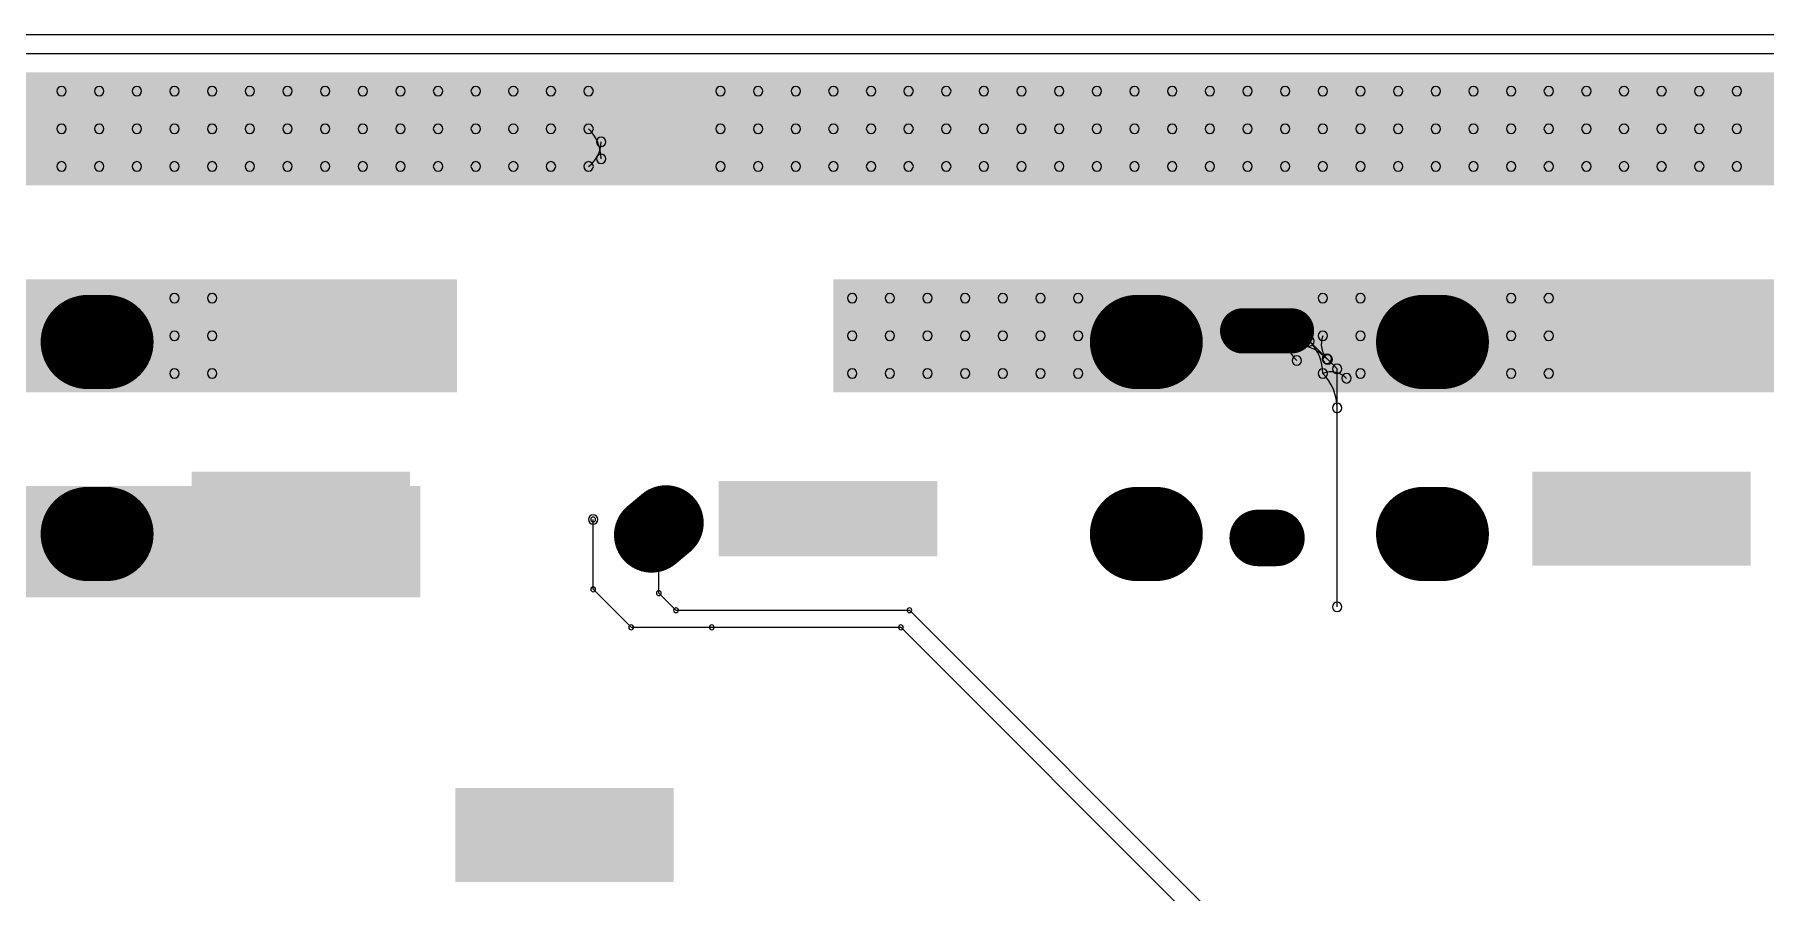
# Model space of a CAD drawing. Header units: inches. Extents: x 32166 to 66782, y 2386 to 7162.
# Drawn here: x 66618.66 to 66664.63, y 7139.46 to 7162.24 of the extents above; entities that cross this region are included whole.
import ezdxf

# ---------------------------------------------------------------- set-up
doc = ezdxf.new("R2010")
doc.units = ezdxf.units.IN
doc.header["$LTSCALE"] = 0.64311
doc.header["$MEASUREMENT"] = 0
for name, color, linetype in [('KEEPOUTLAYER', 6, 'CONTINUOUS'), ('MIDLAYER2', 76, 'CONTINUOUS'), ('MULTILAYER', 9, 'CONTINUOUS')]:
    doc.layers.add(name, color=color, linetype=linetype)

msp = doc.modelspace()

# ---------------------------------------------------------------- linework, layer by layer
at = {"layer": 'KEEPOUTLAYER'}
msp.add_line((66447.374, 7162.24), (66782.374, 7162.24), dxfattribs=at)
at = {"layer": 'MIDLAYER2'}
for p, q in [((66463.124, 7161.74), (66716.154, 7161.74)), ((66651.394, 7154.37), (66652.244, 7154.37)), ((66652.244, 7154.37), (66653.254, 7153.36)), ((66653.254, 7147.04), (66653.254, 7153.36)), ((66633.494, 7147.506), (66633.494, 7149.36)), ((66635.239, 7147.404), (66635.239, 7149.108)), ((66633.494, 7147.506), (66634.504, 7146.496)), ((66635.239, 7147.404), (66635.694, 7146.95)), ((66635.694, 7146.95), (66641.894, 7146.95)), ((66641.894, 7146.95), (66650.554, 7138.29)), ((66634.504, 7146.496), (66636.644, 7146.496)), ((66636.644, 7146.496), (66641.668, 7146.496)), ((66641.668, 7146.496), (66650.328, 7137.836))]:
    msp.add_line(p, q, dxfattribs=at)
for points, const_width in [([(66620.069, 7154.075), (66620.569, 7154.075)], 2.5), ([(66647.937, 7154.075), (66648.437, 7154.075)], 2.5), ([(66655.537, 7154.075), (66656.037, 7154.075)], 2.5), ([(66652.044, 7154.37), (66650.744, 7154.37)], 1.2), ([(66620.069, 7148.975), (66620.569, 7148.975)], 2.5), ([(66635.431, 7149.269), (66635.048, 7148.948)], 2), ([(66647.937, 7148.975), (66648.437, 7148.975)], 2.5), ([(66655.537, 7148.975), (66656.037, 7148.975)], 2.5), ([(66651.644, 7148.87), (66651.144, 7148.87)], 1.5)]:
    msp.add_lwpolyline(points, dxfattribs=dict(at, const_width=const_width))
for points, const_width in [([(66620.694, 7154.075, 1), (66619.444, 7154.075, 1)], 1.25), ([(66621.194, 7154.075, 1), (66619.944, 7154.075, 1)], 1.25), ([(66648.562, 7154.075, 1), (66647.312, 7154.075, 1)], 1.25), ([(66649.062, 7154.075, 1), (66647.812, 7154.075, 1)], 1.25), ([(66656.162, 7154.075, 1), (66654.912, 7154.075, 1)], 1.25), ([(66656.662, 7154.075, 1), (66655.412, 7154.075, 1)], 1.25), ([(66650.744, 7154.67, 1), (66650.744, 7154.07, 1)], 0.6), ([(66652.044, 7154.67, 1), (66652.044, 7154.07, 1)], 0.6), ([(66620.694, 7148.975, 1), (66619.444, 7148.975, 1)], 1.25), ([(66621.194, 7148.975, 1), (66619.944, 7148.975, 1)], 1.25), ([(66635.109, 7149.652, 1), (66635.752, 7148.886, 1)], 1), ([(66648.562, 7148.975, 1), (66647.312, 7148.975, 1)], 1.25), ([(66649.062, 7148.975, 1), (66647.812, 7148.975, 1)], 1.25), ([(66656.162, 7148.975, 1), (66654.912, 7148.975, 1)], 1.25), ([(66656.662, 7148.975, 1), (66655.412, 7148.975, 1)], 1.25), ([(66634.726, 7149.331, 1), (66635.369, 7148.565, 1)], 1), ([(66651.144, 7149.245, 1), (66651.144, 7148.495, 1)], 0.75), ([(66651.644, 7149.245, 1), (66651.644, 7148.495, 1)], 0.75)]:
    msp.add_lwpolyline(points, format="xyb", close=True, dxfattribs=dict(at, const_width=const_width))
for centre, radius, start, end in [((66619.374, 7160.74), 0.125, 0, 180), ((66620.374, 7160.74), 0.125, 0, 180), ((66621.374, 7160.74), 0.125, 0, 180), ((66622.374, 7160.74), 0.125, 0, 180), ((66623.374, 7160.74), 0.125, 0, 180), ((66624.374, 7160.74), 0.125, 0, 180), ((66625.374, 7160.74), 0.125, 0, 180), ((66626.374, 7160.74), 0.125, 0, 180), ((66627.374, 7160.74), 0.125, 0, 180), ((66628.374, 7160.74), 0.125, 0, 180), ((66629.374, 7160.74), 0.125, 0, 180), ((66630.374, 7160.74), 0.125, 0, 180), ((66631.374, 7160.74), 0.125, 0, 180), ((66632.374, 7160.74), 0.125, 0, 180), ((66633.374, 7160.74), 0.125, 0, 180), ((66636.874, 7160.74), 0.125, 0, 180), ((66637.874, 7160.74), 0.125, 0, 180), ((66638.874, 7160.74), 0.125, 0, 180), ((66639.874, 7160.74), 0.125, 0, 180), ((66640.874, 7160.74), 0.125, 0, 180), ((66641.874, 7160.74), 0.125, 0, 180), ((66642.874, 7160.74), 0.125, 0, 180), ((66643.874, 7160.74), 0.125, 0, 180), ((66644.874, 7160.74), 0.125, 0, 180), ((66645.874, 7160.74), 0.125, 0, 180), ((66646.874, 7160.74), 0.125, 0, 180), ((66647.874, 7160.74), 0.125, 0, 180), ((66648.874, 7160.74), 0.125, 0, 180), ((66649.874, 7160.74), 0.125, 0, 180), ((66650.874, 7160.74), 0.125, 0, 180), ((66651.874, 7160.74), 0.125, 0, 180), ((66652.874, 7160.74), 0.125, 0, 180), ((66653.874, 7160.74), 0.125, 0, 180), ((66654.874, 7160.74), 0.125, 0, 180), ((66655.874, 7160.74), 0.125, 0, 180), ((66656.874, 7160.74), 0.125, 0, 180), ((66657.874, 7160.74), 0.125, 0, 180), ((66658.874, 7160.74), 0.125, 0, 180), ((66659.874, 7160.74), 0.125, 0, 180), ((66660.874, 7160.74), 0.125, 0, 180), ((66661.874, 7160.74), 0.125, 0, 180), ((66662.874, 7160.74), 0.125, 0, 180), ((66663.874, 7160.74), 0.125, 0, 180), ((66619.374, 7160.74), 0.125, 180, 0), ((66620.374, 7160.74), 0.125, 180, 0), ((66621.374, 7160.74), 0.125, 180, 0), ((66622.374, 7160.74), 0.125, 180, 0), ((66623.374, 7160.74), 0.125, 180, 0), ((66624.374, 7160.74), 0.125, 180, 0), ((66625.374, 7160.74), 0.125, 180, 0), ((66626.374, 7160.74), 0.125, 180, 0), ((66627.374, 7160.74), 0.125, 180, 0), ((66628.374, 7160.74), 0.125, 180, 0), ((66629.374, 7160.74), 0.125, 180, 0), ((66630.374, 7160.74), 0.125, 180, 0), ((66631.374, 7160.74), 0.125, 180, 0), ((66632.374, 7160.74), 0.125, 180, 0), ((66633.374, 7160.74), 0.125, 180, 0), ((66636.874, 7160.74), 0.125, 180, 0), ((66637.874, 7160.74), 0.125, 180, 0), ((66638.874, 7160.74), 0.125, 180, 0), ((66639.874, 7160.74), 0.125, 180, 0), ((66640.874, 7160.74), 0.125, 180, 0), ((66641.874, 7160.74), 0.125, 180, 0), ((66642.874, 7160.74), 0.125, 180, 0), ((66643.874, 7160.74), 0.125, 180, 0), ((66644.874, 7160.74), 0.125, 180, 0), ((66645.874, 7160.74), 0.125, 180, 0), ((66646.874, 7160.74), 0.125, 180, 0), ((66647.874, 7160.74), 0.125, 180, 0), ((66648.874, 7160.74), 0.125, 180, 0), ((66649.874, 7160.74), 0.125, 180, 0), ((66650.874, 7160.74), 0.125, 180, 0), ((66651.874, 7160.74), 0.125, 180, 0), ((66652.874, 7160.74), 0.125, 180, 0), ((66653.874, 7160.74), 0.125, 180, 0), ((66654.874, 7160.74), 0.125, 180, 0), ((66655.874, 7160.74), 0.125, 180, 0), ((66656.874, 7160.74), 0.125, 180, 0), ((66657.874, 7160.74), 0.125, 180, 0), ((66658.874, 7160.74), 0.125, 180, 0), ((66659.874, 7160.74), 0.125, 180, 0), ((66660.874, 7160.74), 0.125, 180, 0), ((66661.874, 7160.74), 0.125, 180, 0), ((66662.874, 7160.74), 0.125, 180, 0), ((66663.874, 7160.74), 0.125, 180, 0), ((66619.374, 7159.74), 0.125, 0, 180), ((66620.374, 7159.74), 0.125, 0, 180), ((66621.374, 7159.74), 0.125, 0, 180), ((66622.374, 7159.74), 0.125, 0, 180), ((66623.374, 7159.74), 0.125, 0, 180), ((66624.374, 7159.74), 0.125, 0, 180), ((66625.374, 7159.74), 0.125, 0, 180), ((66626.374, 7159.74), 0.125, 0, 180), ((66627.374, 7159.74), 0.125, 0, 180), ((66628.374, 7159.74), 0.125, 0, 180), ((66629.374, 7159.74), 0.125, 0, 180), ((66630.374, 7159.74), 0.125, 0, 180), ((66631.374, 7159.74), 0.125, 0, 180), ((66632.374, 7159.74), 0.125, 0, 180), ((66633.374, 7159.74), 0.125, 0, 180), ((66633.374, 7159.74), 0.125, 0, 180), ((66636.874, 7159.74), 0.125, 0, 180), ((66637.874, 7159.74), 0.125, 0, 180), ((66638.874, 7159.74), 0.125, 0, 180), ((66639.874, 7159.74), 0.125, 0, 180), ((66640.874, 7159.74), 0.125, 0, 180), ((66641.874, 7159.74), 0.125, 0, 180), ((66642.874, 7159.74), 0.125, 0, 180), ((66643.874, 7159.74), 0.125, 0, 180), ((66644.874, 7159.74), 0.125, 0, 180), ((66645.874, 7159.74), 0.125, 0, 180), ((66646.874, 7159.74), 0.125, 0, 180), ((66647.874, 7159.74), 0.125, 0, 180), ((66648.874, 7159.74), 0.125, 0, 180), ((66649.874, 7159.74), 0.125, 0, 180), ((66650.874, 7159.74), 0.125, 0, 180), ((66651.874, 7159.74), 0.125, 0, 180), ((66652.874, 7159.74), 0.125, 0, 180), ((66653.874, 7159.74), 0.125, 0, 180), ((66654.874, 7159.74), 0.125, 0, 180), ((66655.874, 7159.74), 0.125, 0, 180), ((66656.874, 7159.74), 0.125, 0, 180), ((66657.874, 7159.74), 0.125, 0, 180), ((66658.874, 7159.74), 0.125, 0, 180), ((66659.874, 7159.74), 0.125, 0, 180), ((66660.874, 7159.74), 0.125, 0, 180), ((66661.874, 7159.74), 0.125, 0, 180), ((66662.874, 7159.74), 0.125, 0, 180), ((66663.874, 7159.74), 0.125, 0, 180), ((66619.374, 7159.74), 0.125, 180, 0), ((66620.374, 7159.74), 0.125, 180, 0), ((66621.374, 7159.74), 0.125, 180, 0), ((66622.374, 7159.74), 0.125, 180, 0), ((66623.374, 7159.74), 0.125, 180, 0), ((66624.374, 7159.74), 0.125, 180, 0), ((66625.374, 7159.74), 0.125, 180, 0), ((66626.374, 7159.74), 0.125, 180, 0), ((66627.374, 7159.74), 0.125, 180, 0), ((66628.374, 7159.74), 0.125, 180, 0), ((66629.374, 7159.74), 0.125, 180, 0), ((66630.374, 7159.74), 0.125, 180, 0), ((66631.374, 7159.74), 0.125, 180, 0), ((66632.374, 7159.74), 0.125, 180, 0), ((66633.374, 7159.74), 0.125, 180, 0), ((66633.374, 7159.74), 0.125, 180, 0), ((66632.577, 7158.943), 1.127, 0, 45), ((66633.704, 7159.39), 0.125, 0, 180), ((66636.874, 7159.74), 0.125, 180, 0), ((66637.874, 7159.74), 0.125, 180, 0), ((66638.874, 7159.74), 0.125, 180, 0), ((66639.874, 7159.74), 0.125, 180, 0), ((66640.874, 7159.74), 0.125, 180, 0), ((66641.874, 7159.74), 0.125, 180, 0), ((66642.874, 7159.74), 0.125, 180, 0), ((66643.874, 7159.74), 0.125, 180, 0), ((66644.874, 7159.74), 0.125, 180, 0), ((66645.874, 7159.74), 0.125, 180, 0), ((66646.874, 7159.74), 0.125, 180, 0), ((66647.874, 7159.74), 0.125, 180, 0), ((66648.874, 7159.74), 0.125, 180, 0), ((66649.874, 7159.74), 0.125, 180, 0), ((66650.874, 7159.74), 0.125, 180, 0), ((66651.874, 7159.74), 0.125, 180, 0), ((66652.874, 7159.74), 0.125, 180, 0), ((66653.874, 7159.74), 0.125, 180, 0), ((66654.874, 7159.74), 0.125, 180, 0), ((66655.874, 7159.74), 0.125, 180, 0), ((66656.874, 7159.74), 0.125, 180, 0), ((66657.874, 7159.74), 0.125, 180, 0), ((66658.874, 7159.74), 0.125, 180, 0), ((66659.874, 7159.74), 0.125, 180, 0), ((66660.874, 7159.74), 0.125, 180, 0), ((66661.874, 7159.74), 0.125, 180, 0), ((66662.874, 7159.74), 0.125, 180, 0), ((66663.874, 7159.74), 0.125, 180, 0), ((66632.899, 7159.39), 0.805, 306.165, 0), ((66633.704, 7159.39), 0.125, 180, 0), ((66633.704, 7158.943), 0.125, 0, 180), ((66633.704, 7158.943), 0.125, 180, 0), ((66619.374, 7158.74), 0.125, 0, 180), ((66619.374, 7158.74), 0.125, 180, 0), ((66620.374, 7158.74), 0.125, 0, 180), ((66620.374, 7158.74), 0.125, 180, 0), ((66621.374, 7158.74), 0.125, 0, 180), ((66621.374, 7158.74), 0.125, 180, 0), ((66622.374, 7158.74), 0.125, 0, 180), ((66622.374, 7158.74), 0.125, 180, 0), ((66623.374, 7158.74), 0.125, 0, 180), ((66623.374, 7158.74), 0.125, 180, 0), ((66624.374, 7158.74), 0.125, 0, 180), ((66624.374, 7158.74), 0.125, 180, 0), ((66625.374, 7158.74), 0.125, 0, 180), ((66625.374, 7158.74), 0.125, 180, 0), ((66626.374, 7158.74), 0.125, 0, 180), ((66626.374, 7158.74), 0.125, 180, 0), ((66627.374, 7158.74), 0.125, 0, 180), ((66627.374, 7158.74), 0.125, 180, 0), ((66628.374, 7158.74), 0.125, 0, 180), ((66628.374, 7158.74), 0.125, 180, 0), ((66629.374, 7158.74), 0.125, 0, 180), ((66629.374, 7158.74), 0.125, 180, 0), ((66630.374, 7158.74), 0.125, 0, 180), ((66630.374, 7158.74), 0.125, 180, 0), ((66631.374, 7158.74), 0.125, 0, 180), ((66631.374, 7158.74), 0.125, 180, 0), ((66632.374, 7158.74), 0.125, 0, 180), ((66632.374, 7158.74), 0.125, 180, 0), ((66633.374, 7158.74), 0.125, 0, 180), ((66633.374, 7158.74), 0.125, 0, 180), ((66633.374, 7158.74), 0.125, 180, 0), ((66633.374, 7158.74), 0.125, 180, 0), ((66636.874, 7158.74), 0.125, 0, 180), ((66636.874, 7158.74), 0.125, 180, 0), ((66637.874, 7158.74), 0.125, 0, 180), ((66637.874, 7158.74), 0.125, 180, 0), ((66638.874, 7158.74), 0.125, 0, 180), ((66638.874, 7158.74), 0.125, 180, 0), ((66639.874, 7158.74), 0.125, 0, 180), ((66639.874, 7158.74), 0.125, 180, 0), ((66640.874, 7158.74), 0.125, 0, 180), ((66640.874, 7158.74), 0.125, 180, 0), ((66641.874, 7158.74), 0.125, 0, 180), ((66641.874, 7158.74), 0.125, 180, 0), ((66642.874, 7158.74), 0.125, 0, 180), ((66642.874, 7158.74), 0.125, 180, 0), ((66643.874, 7158.74), 0.125, 0, 180), ((66643.874, 7158.74), 0.125, 180, 0), ((66644.874, 7158.74), 0.125, 0, 180), ((66644.874, 7158.74), 0.125, 180, 0), ((66645.874, 7158.74), 0.125, 0, 180), ((66645.874, 7158.74), 0.125, 180, 0), ((66646.874, 7158.74), 0.125, 0, 180), ((66646.874, 7158.74), 0.125, 180, 0), ((66647.874, 7158.74), 0.125, 0, 180), ((66647.874, 7158.74), 0.125, 180, 0), ((66648.874, 7158.74), 0.125, 0, 180), ((66648.874, 7158.74), 0.125, 180, 0), ((66649.874, 7158.74), 0.125, 0, 180), ((66649.874, 7158.74), 0.125, 180, 0), ((66650.874, 7158.74), 0.125, 0, 180), ((66650.874, 7158.74), 0.125, 180, 0), ((66651.874, 7158.74), 0.125, 0, 180), ((66651.874, 7158.74), 0.125, 180, 0), ((66652.874, 7158.74), 0.125, 0, 180), ((66652.874, 7158.74), 0.125, 180, 0), ((66653.874, 7158.74), 0.125, 0, 180), ((66653.874, 7158.74), 0.125, 180, 0), ((66654.874, 7158.74), 0.125, 0, 180), ((66654.874, 7158.74), 0.125, 180, 0), ((66655.874, 7158.74), 0.125, 0, 180), ((66655.874, 7158.74), 0.125, 180, 0), ((66656.874, 7158.74), 0.125, 0, 180), ((66656.874, 7158.74), 0.125, 180, 0), ((66657.874, 7158.74), 0.125, 0, 180), ((66657.874, 7158.74), 0.125, 180, 0), ((66658.874, 7158.74), 0.125, 0, 180), ((66658.874, 7158.74), 0.125, 180, 0), ((66659.874, 7158.74), 0.125, 0, 180), ((66659.874, 7158.74), 0.125, 180, 0), ((66660.874, 7158.74), 0.125, 0, 180), ((66660.874, 7158.74), 0.125, 180, 0), ((66661.874, 7158.74), 0.125, 0, 180), ((66661.874, 7158.74), 0.125, 180, 0), ((66662.874, 7158.74), 0.125, 0, 180), ((66662.874, 7158.74), 0.125, 180, 0), ((66663.874, 7158.74), 0.125, 0, 180), ((66663.874, 7158.74), 0.125, 180, 0), ((66622.374, 7155.24), 0.125, 0, 180), ((66623.374, 7155.24), 0.125, 0, 180), ((66640.374, 7155.24), 0.125, 0, 180), ((66641.374, 7155.24), 0.125, 0, 180), ((66642.374, 7155.24), 0.125, 0, 180), ((66643.374, 7155.24), 0.125, 0, 180), ((66644.374, 7155.24), 0.125, 0, 180), ((66645.374, 7155.24), 0.125, 0, 180), ((66646.374, 7155.24), 0.125, 0, 180), ((66652.874, 7155.24), 0.125, 0, 180), ((66653.874, 7155.24), 0.125, 0, 180), ((66657.874, 7155.24), 0.125, 0, 180), ((66658.874, 7155.24), 0.125, 0, 180), ((66622.374, 7155.24), 0.125, 180, 0), ((66623.374, 7155.24), 0.125, 180, 0), ((66640.374, 7155.24), 0.125, 180, 0), ((66641.374, 7155.24), 0.125, 180, 0), ((66642.374, 7155.24), 0.125, 180, 0), ((66643.374, 7155.24), 0.125, 180, 0), ((66644.374, 7155.24), 0.125, 180, 0), ((66645.374, 7155.24), 0.125, 180, 0), ((66646.374, 7155.24), 0.125, 180, 0), ((66652.874, 7155.24), 0.125, 180, 0), ((66653.874, 7155.24), 0.125, 180, 0), ((66657.874, 7155.24), 0.125, 180, 0), ((66658.874, 7155.24), 0.125, 180, 0), ((66622.374, 7154.24), 0.125, 0, 180), ((66623.374, 7154.24), 0.125, 0, 180), ((66640.374, 7154.24), 0.125, 0, 180), ((66641.374, 7154.24), 0.125, 0, 180), ((66642.374, 7154.24), 0.125, 0, 180), ((66643.374, 7154.24), 0.125, 0, 180), ((66644.374, 7154.24), 0.125, 0, 180), ((66645.374, 7154.24), 0.125, 0, 180), ((66646.374, 7154.24), 0.125, 0, 180), ((66651.394, 7154.37), 0.125, 0, 180), ((66651.394, 7154.37), 0.125, 180, 0), ((66651.397, 7154.434), 0.125, 0, 180), ((66651.397, 7154.434), 0.125, 0, 180), ((66651.397, 7154.434), 0.125, 180, 0), ((66651.397, 7154.434), 0.125, 180, 0), ((66651.434, 7154.329), 0.125, 0, 180), ((66651.434, 7154.329), 0.125, 0, 180), ((66651.526, 7154.421), 0.13, 174.3583, 225.0013), ((66651.526, 7154.421), 0.13, 174.3583, 225.0013), ((66651.895, 7154.385), 0.125, 0, 180), ((66651.895, 7154.385), 0.125, 0, 180), ((66651.895, 7154.385), 0.125, 180, 0), ((66651.895, 7154.385), 0.125, 180, 0), ((66652.886, 7154.287), 0.996, 174.357, 225), ((66652.886, 7154.287), 0.996, 174.357, 225), ((66652.244, 7154.37), 0.125, 0, 180), ((66652.244, 7154.37), 0.125, 0, 180), ((66652.244, 7154.37), 0.125, 180, 0), ((66652.244, 7154.37), 0.125, 180, 0), ((66652.874, 7154.24), 0.125, 0, 180), ((66652.874, 7154.24), 0.125, 0, 180), ((66653.874, 7154.24), 0.125, 0, 180), ((66657.874, 7154.24), 0.125, 0, 180), ((66658.874, 7154.24), 0.125, 0, 180), ((66622.374, 7154.24), 0.125, 180, 0), ((66623.374, 7154.24), 0.125, 180, 0), ((66640.374, 7154.24), 0.125, 180, 0), ((66641.374, 7154.24), 0.125, 180, 0), ((66642.374, 7154.24), 0.125, 180, 0), ((66643.374, 7154.24), 0.125, 180, 0), ((66644.374, 7154.24), 0.125, 180, 0), ((66645.374, 7154.24), 0.125, 180, 0), ((66646.374, 7154.24), 0.125, 180, 0), ((66651.434, 7154.329), 0.125, 180, 0), ((66651.434, 7154.329), 0.125, 180, 0), ((66652.044, 7154.02), 0.125, 0, 180), ((66652.044, 7154.02), 0.125, 180, 0), ((66652.044, 7152.692), 1.328, 45.0001, 90.0001), ((66652.52, 7154.093), 0.125, 0, 180), ((66652.52, 7154.093), 0.125, 180, 0), ((66651.667, 7153.24), 1.207, 0, 45), ((66652.874, 7154.24), 0.125, 180, 0), ((66652.874, 7154.24), 0.125, 180, 0), ((66653.418, 7154.024), 0.585, 158.3168, 224.9998), ((66653.874, 7154.24), 0.125, 180, 0), ((66657.874, 7154.24), 0.125, 180, 0), ((66658.874, 7154.24), 0.125, 180, 0), ((66652.182, 7153.582), 0.125, 0, 180), ((66652.182, 7153.582), 0.125, 0, 180), ((66652.182, 7153.582), 0.125, 180, 0), ((66652.182, 7153.582), 0.125, 180, 0), ((66652.983, 7153.631), 0.125, 0, 180), ((66652.983, 7153.631), 0.125, 180, 0), ((66653.004, 7153.61), 0.125, 0, 180), ((66653.004, 7153.61), 0.125, 180, 0), ((66653.254, 7153.36), 0.125, 0, 180), ((66653.254, 7153.36), 0.125, 0, 180), ((66622.374, 7153.24), 0.125, 0, 180), ((66622.374, 7153.24), 0.125, 180, 0), ((66623.374, 7153.24), 0.125, 0, 180), ((66623.374, 7153.24), 0.125, 180, 0), ((66640.374, 7153.24), 0.125, 0, 180), ((66640.374, 7153.24), 0.125, 180, 0), ((66641.374, 7153.24), 0.125, 0, 180), ((66641.374, 7153.24), 0.125, 180, 0), ((66642.374, 7153.24), 0.125, 0, 180), ((66642.374, 7153.24), 0.125, 180, 0), ((66643.374, 7153.24), 0.125, 0, 180), ((66643.374, 7153.24), 0.125, 180, 0), ((66644.374, 7153.24), 0.125, 0, 180), ((66644.374, 7153.24), 0.125, 180, 0), ((66645.374, 7153.24), 0.125, 0, 180), ((66645.374, 7153.24), 0.125, 180, 0), ((66646.374, 7153.24), 0.125, 0, 180), ((66646.374, 7153.24), 0.125, 180, 0), ((66652.874, 7153.24), 0.125, 0, 180), ((66652.874, 7153.24), 0.125, 0, 180), ((66652.874, 7153.24), 0.125, 0, 180), ((66652.874, 7153.24), 0.125, 0, 180), ((66652.874, 7153.24), 0.125, 180, 0), ((66652.874, 7153.24), 0.125, 180, 0), ((66652.874, 7153.24), 0.125, 180, 0), ((66652.874, 7153.24), 0.125, 180, 0), ((66653.09, 7152.696), 0.585, 44.9999, 111.6829), ((66651.956, 7152.322), 1.297, 360, 45), ((66653.254, 7153.36), 0.125, 180, 0), ((66653.254, 7153.36), 0.125, 180, 0), ((66653.504, 7153.11), 0.125, 0, 180), ((66653.504, 7153.11), 0.125, 180, 0), ((66653.874, 7153.24), 0.125, 0, 180), ((66653.874, 7153.24), 0.125, 180, 0), ((66657.874, 7153.24), 0.125, 0, 180), ((66657.874, 7153.24), 0.125, 180, 0), ((66658.874, 7153.24), 0.125, 0, 180), ((66658.874, 7153.24), 0.125, 180, 0), ((66653.254, 7152.322), 0.125, 0, 180), ((66653.254, 7152.322), 0.125, 180, 0), ((66633.494, 7149.36), 0.125, 0, 180), ((66633.494, 7149.36), 0.125, 180, 0), ((66633.494, 7149.36), 0.0635, 0, 180), ((66633.494, 7149.36), 0.0635, 180, 0), ((66635.239, 7149.108), 0.0635, 0, 180), ((66635.239, 7149.108), 0.0635, 180, 0), ((66633.494, 7147.506), 0.0635, 0, 180), ((66633.494, 7147.506), 0.0635, 0, 180), ((66633.494, 7147.506), 0.0635, 180, 0), ((66633.494, 7147.506), 0.0635, 180, 0), ((66635.239, 7147.404), 0.0635, 0, 180), ((66635.239, 7147.404), 0.0635, 0, 180), ((66635.239, 7147.404), 0.0635, 180, 0), ((66635.239, 7147.404), 0.0635, 180, 0), ((66635.694, 7146.95), 0.0635, 0, 180), ((66635.694, 7146.95), 0.0635, 0, 180), ((66641.894, 7146.95), 0.0635, 0, 180), ((66641.894, 7146.95), 0.0635, 0, 180), ((66653.254, 7147.04), 0.125, 0, 180), ((66653.254, 7147.04), 0.125, 0, 180), ((66653.254, 7147.04), 0.125, 180, 0), ((66653.254, 7147.04), 0.125, 180, 0), ((66634.504, 7146.496), 0.0635, 0, 180), ((66634.504, 7146.496), 0.0635, 0, 180), ((66635.694, 7146.95), 0.0635, 180, 0), ((66635.694, 7146.95), 0.0635, 180, 0), ((66636.644, 7146.496), 0.0635, 0, 180), ((66636.644, 7146.496), 0.0635, 0, 180), ((66641.668, 7146.496), 0.0635, 0, 180), ((66641.668, 7146.496), 0.0635, 0, 180), ((66641.894, 7146.95), 0.0635, 180, 0), ((66641.894, 7146.95), 0.0635, 180, 0), ((66634.504, 7146.496), 0.0635, 180, 0), ((66634.504, 7146.496), 0.0635, 180, 0), ((66636.644, 7146.496), 0.0635, 180, 0), ((66636.644, 7146.496), 0.0635, 180, 0), ((66641.668, 7146.496), 0.0635, 180, 0), ((66641.668, 7146.496), 0.0635, 180, 0)]:
    msp.add_arc(centre, radius, start, end, dxfattribs=at)
for points in [[(66614.374, 7158.24), (66715.374, 7158.24), (66614.374, 7161.24), (66715.374, 7161.24)], [(66610.874, 7152.74), (66629.874, 7152.74), (66610.874, 7155.74), (66629.874, 7155.74)], [(66639.874, 7152.74), (66667.374, 7152.74), (66639.874, 7155.74), (66667.374, 7155.74)], [(66610.854, 7147.29), (66628.904, 7147.29), (66610.854, 7150.25), (66628.904, 7150.25)], [(66628.632, 7150.631), (66622.832, 7150.631), (66628.632, 7148.131), (66622.832, 7148.131)], [(66642.632, 7150.381), (66636.832, 7150.381), (66642.632, 7148.381), (66636.832, 7148.381)], [(66664.235, 7150.631), (66658.435, 7150.631), (66664.235, 7148.131), (66658.435, 7148.131)], [(66629.832, 7139.731), (66635.632, 7139.731), (66629.832, 7142.231), (66635.632, 7142.231)]]:
    msp.add_solid(points, dxfattribs=at)
at = {"layer": 'MULTILAYER'}
for points, const_width in [([(66620.069, 7154.075), (66620.569, 7154.075)], 2.5), ([(66647.937, 7154.075), (66648.437, 7154.075)], 2.5), ([(66655.537, 7154.075), (66656.037, 7154.075)], 2.5), ([(66652.044, 7154.37), (66650.744, 7154.37)], 1.2), ([(66620.069, 7148.975), (66620.569, 7148.975)], 2.5), ([(66635.431, 7149.269), (66635.048, 7148.948)], 2), ([(66647.937, 7148.975), (66648.437, 7148.975)], 2.5), ([(66655.537, 7148.975), (66656.037, 7148.975)], 2.5), ([(66651.644, 7148.87), (66651.144, 7148.87)], 1.5)]:
    msp.add_lwpolyline(points, dxfattribs=dict(at, const_width=const_width))
for points, const_width in [([(66620.694, 7154.075, 1), (66619.444, 7154.075, 1)], 1.25), ([(66621.194, 7154.075, 1), (66619.944, 7154.075, 1)], 1.25), ([(66648.562, 7154.075, 1), (66647.312, 7154.075, 1)], 1.25), ([(66649.062, 7154.075, 1), (66647.812, 7154.075, 1)], 1.25), ([(66656.162, 7154.075, 1), (66654.912, 7154.075, 1)], 1.25), ([(66656.662, 7154.075, 1), (66655.412, 7154.075, 1)], 1.25), ([(66650.744, 7154.67, 1), (66650.744, 7154.07, 1)], 0.6), ([(66652.044, 7154.67, 1), (66652.044, 7154.07, 1)], 0.6), ([(66620.694, 7148.975, 1), (66619.444, 7148.975, 1)], 1.25), ([(66621.194, 7148.975, 1), (66619.944, 7148.975, 1)], 1.25), ([(66635.109, 7149.652, 1), (66635.752, 7148.886, 1)], 1), ([(66648.562, 7148.975, 1), (66647.312, 7148.975, 1)], 1.25), ([(66649.062, 7148.975, 1), (66647.812, 7148.975, 1)], 1.25), ([(66656.162, 7148.975, 1), (66654.912, 7148.975, 1)], 1.25), ([(66656.662, 7148.975, 1), (66655.412, 7148.975, 1)], 1.25), ([(66634.726, 7149.331, 1), (66635.369, 7148.565, 1)], 1), ([(66651.144, 7149.245, 1), (66651.144, 7148.495, 1)], 0.75), ([(66651.644, 7149.245, 1), (66651.644, 7148.495, 1)], 0.75)]:
    msp.add_lwpolyline(points, format="xyb", close=True, dxfattribs=dict(at, const_width=const_width))
for centre, start, end in [((66619.374, 7160.74), 0, 180), ((66620.374, 7160.74), 0, 180), ((66621.374, 7160.74), 0, 180), ((66622.374, 7160.74), 0, 180), ((66623.374, 7160.74), 0, 180), ((66624.374, 7160.74), 0, 180), ((66625.374, 7160.74), 0, 180), ((66626.374, 7160.74), 0, 180), ((66627.374, 7160.74), 0, 180), ((66628.374, 7160.74), 0, 180), ((66629.374, 7160.74), 0, 180), ((66630.374, 7160.74), 0, 180), ((66631.374, 7160.74), 0, 180), ((66632.374, 7160.74), 0, 180), ((66633.374, 7160.74), 0, 180), ((66636.874, 7160.74), 0, 180), ((66637.874, 7160.74), 0, 180), ((66638.874, 7160.74), 0, 180), ((66639.874, 7160.74), 0, 180), ((66640.874, 7160.74), 0, 180), ((66641.874, 7160.74), 0, 180), ((66642.874, 7160.74), 0, 180), ((66643.874, 7160.74), 0, 180), ((66644.874, 7160.74), 0, 180), ((66645.874, 7160.74), 0, 180), ((66646.874, 7160.74), 0, 180), ((66647.874, 7160.74), 0, 180), ((66648.874, 7160.74), 0, 180), ((66649.874, 7160.74), 0, 180), ((66650.874, 7160.74), 0, 180), ((66651.874, 7160.74), 0, 180), ((66652.874, 7160.74), 0, 180), ((66653.874, 7160.74), 0, 180), ((66654.874, 7160.74), 0, 180), ((66655.874, 7160.74), 0, 180), ((66656.874, 7160.74), 0, 180), ((66657.874, 7160.74), 0, 180), ((66658.874, 7160.74), 0, 180), ((66659.874, 7160.74), 0, 180), ((66660.874, 7160.74), 0, 180), ((66661.874, 7160.74), 0, 180), ((66662.874, 7160.74), 0, 180), ((66663.874, 7160.74), 0, 180), ((66619.374, 7160.74), 180, 0), ((66620.374, 7160.74), 180, 0), ((66621.374, 7160.74), 180, 0), ((66622.374, 7160.74), 180, 0), ((66623.374, 7160.74), 180, 0), ((66624.374, 7160.74), 180, 0), ((66625.374, 7160.74), 180, 0), ((66626.374, 7160.74), 180, 0), ((66627.374, 7160.74), 180, 0), ((66628.374, 7160.74), 180, 0), ((66629.374, 7160.74), 180, 0), ((66630.374, 7160.74), 180, 0), ((66631.374, 7160.74), 180, 0), ((66632.374, 7160.74), 180, 0), ((66633.374, 7160.74), 180, 0), ((66636.874, 7160.74), 180, 0), ((66637.874, 7160.74), 180, 0), ((66638.874, 7160.74), 180, 0), ((66639.874, 7160.74), 180, 0), ((66640.874, 7160.74), 180, 0), ((66641.874, 7160.74), 180, 0), ((66642.874, 7160.74), 180, 0), ((66643.874, 7160.74), 180, 0), ((66644.874, 7160.74), 180, 0), ((66645.874, 7160.74), 180, 0), ((66646.874, 7160.74), 180, 0), ((66647.874, 7160.74), 180, 0), ((66648.874, 7160.74), 180, 0), ((66649.874, 7160.74), 180, 0), ((66650.874, 7160.74), 180, 0), ((66651.874, 7160.74), 180, 0), ((66652.874, 7160.74), 180, 0), ((66653.874, 7160.74), 180, 0), ((66654.874, 7160.74), 180, 0), ((66655.874, 7160.74), 180, 0), ((66656.874, 7160.74), 180, 0), ((66657.874, 7160.74), 180, 0), ((66658.874, 7160.74), 180, 0), ((66659.874, 7160.74), 180, 0), ((66660.874, 7160.74), 180, 0), ((66661.874, 7160.74), 180, 0), ((66662.874, 7160.74), 180, 0), ((66663.874, 7160.74), 180, 0), ((66619.374, 7159.74), 0, 180), ((66620.374, 7159.74), 0, 180), ((66621.374, 7159.74), 0, 180), ((66622.374, 7159.74), 0, 180), ((66623.374, 7159.74), 0, 180), ((66624.374, 7159.74), 0, 180), ((66625.374, 7159.74), 0, 180), ((66626.374, 7159.74), 0, 180), ((66627.374, 7159.74), 0, 180), ((66628.374, 7159.74), 0, 180), ((66629.374, 7159.74), 0, 180), ((66630.374, 7159.74), 0, 180), ((66631.374, 7159.74), 0, 180), ((66632.374, 7159.74), 0, 180), ((66633.374, 7159.74), 0, 180), ((66636.874, 7159.74), 0, 180), ((66637.874, 7159.74), 0, 180), ((66638.874, 7159.74), 0, 180), ((66639.874, 7159.74), 0, 180), ((66640.874, 7159.74), 0, 180), ((66641.874, 7159.74), 0, 180), ((66642.874, 7159.74), 0, 180), ((66643.874, 7159.74), 0, 180), ((66644.874, 7159.74), 0, 180), ((66645.874, 7159.74), 0, 180), ((66646.874, 7159.74), 0, 180), ((66647.874, 7159.74), 0, 180), ((66648.874, 7159.74), 0, 180), ((66649.874, 7159.74), 0, 180), ((66650.874, 7159.74), 0, 180), ((66651.874, 7159.74), 0, 180), ((66652.874, 7159.74), 0, 180), ((66653.874, 7159.74), 0, 180), ((66654.874, 7159.74), 0, 180), ((66655.874, 7159.74), 0, 180), ((66656.874, 7159.74), 0, 180), ((66657.874, 7159.74), 0, 180), ((66658.874, 7159.74), 0, 180), ((66659.874, 7159.74), 0, 180), ((66660.874, 7159.74), 0, 180), ((66661.874, 7159.74), 0, 180), ((66662.874, 7159.74), 0, 180), ((66663.874, 7159.74), 0, 180), ((66619.374, 7159.74), 180, 0), ((66620.374, 7159.74), 180, 0), ((66621.374, 7159.74), 180, 0), ((66622.374, 7159.74), 180, 0), ((66623.374, 7159.74), 180, 0), ((66624.374, 7159.74), 180, 0), ((66625.374, 7159.74), 180, 0), ((66626.374, 7159.74), 180, 0), ((66627.374, 7159.74), 180, 0), ((66628.374, 7159.74), 180, 0), ((66629.374, 7159.74), 180, 0), ((66630.374, 7159.74), 180, 0), ((66631.374, 7159.74), 180, 0), ((66632.374, 7159.74), 180, 0), ((66633.374, 7159.74), 180, 0), ((66636.874, 7159.74), 180, 0), ((66637.874, 7159.74), 180, 0), ((66638.874, 7159.74), 180, 0), ((66639.874, 7159.74), 180, 0), ((66640.874, 7159.74), 180, 0), ((66641.874, 7159.74), 180, 0), ((66642.874, 7159.74), 180, 0), ((66643.874, 7159.74), 180, 0), ((66644.874, 7159.74), 180, 0), ((66645.874, 7159.74), 180, 0), ((66646.874, 7159.74), 180, 0), ((66647.874, 7159.74), 180, 0), ((66648.874, 7159.74), 180, 0), ((66649.874, 7159.74), 180, 0), ((66650.874, 7159.74), 180, 0), ((66651.874, 7159.74), 180, 0), ((66652.874, 7159.74), 180, 0), ((66653.874, 7159.74), 180, 0), ((66654.874, 7159.74), 180, 0), ((66655.874, 7159.74), 180, 0), ((66656.874, 7159.74), 180, 0), ((66657.874, 7159.74), 180, 0), ((66658.874, 7159.74), 180, 0), ((66659.874, 7159.74), 180, 0), ((66660.874, 7159.74), 180, 0), ((66661.874, 7159.74), 180, 0), ((66662.874, 7159.74), 180, 0), ((66663.874, 7159.74), 180, 0), ((66619.374, 7158.74), 0, 180), ((66619.374, 7158.74), 180, 0), ((66620.374, 7158.74), 0, 180), ((66620.374, 7158.74), 180, 0), ((66621.374, 7158.74), 0, 180), ((66621.374, 7158.74), 180, 0), ((66622.374, 7158.74), 0, 180), ((66622.374, 7158.74), 180, 0), ((66623.374, 7158.74), 0, 180), ((66623.374, 7158.74), 180, 0), ((66624.374, 7158.74), 0, 180), ((66624.374, 7158.74), 180, 0), ((66625.374, 7158.74), 0, 180), ((66625.374, 7158.74), 180, 0), ((66626.374, 7158.74), 0, 180), ((66626.374, 7158.74), 180, 0), ((66627.374, 7158.74), 0, 180), ((66627.374, 7158.74), 180, 0), ((66628.374, 7158.74), 0, 180), ((66628.374, 7158.74), 180, 0), ((66629.374, 7158.74), 0, 180), ((66629.374, 7158.74), 180, 0), ((66630.374, 7158.74), 0, 180), ((66630.374, 7158.74), 180, 0), ((66631.374, 7158.74), 0, 180), ((66631.374, 7158.74), 180, 0), ((66632.374, 7158.74), 0, 180), ((66632.374, 7158.74), 180, 0), ((66633.374, 7158.74), 0, 180), ((66633.374, 7158.74), 180, 0), ((66636.874, 7158.74), 0, 180), ((66636.874, 7158.74), 180, 0), ((66637.874, 7158.74), 0, 180), ((66637.874, 7158.74), 180, 0), ((66638.874, 7158.74), 0, 180), ((66638.874, 7158.74), 180, 0), ((66639.874, 7158.74), 0, 180), ((66639.874, 7158.74), 180, 0), ((66640.874, 7158.74), 0, 180), ((66640.874, 7158.74), 180, 0), ((66641.874, 7158.74), 0, 180), ((66641.874, 7158.74), 180, 0), ((66642.874, 7158.74), 0, 180), ((66642.874, 7158.74), 180, 0), ((66643.874, 7158.74), 0, 180), ((66643.874, 7158.74), 180, 0), ((66644.874, 7158.74), 0, 180), ((66644.874, 7158.74), 180, 0), ((66645.874, 7158.74), 0, 180), ((66645.874, 7158.74), 180, 0), ((66646.874, 7158.74), 0, 180), ((66646.874, 7158.74), 180, 0), ((66647.874, 7158.74), 0, 180), ((66647.874, 7158.74), 180, 0), ((66648.874, 7158.74), 0, 180), ((66648.874, 7158.74), 180, 0), ((66649.874, 7158.74), 0, 180), ((66649.874, 7158.74), 180, 0), ((66650.874, 7158.74), 0, 180), ((66650.874, 7158.74), 180, 0), ((66651.874, 7158.74), 0, 180), ((66651.874, 7158.74), 180, 0), ((66652.874, 7158.74), 0, 180), ((66652.874, 7158.74), 180, 0), ((66653.874, 7158.74), 0, 180), ((66653.874, 7158.74), 180, 0), ((66654.874, 7158.74), 0, 180), ((66654.874, 7158.74), 180, 0), ((66655.874, 7158.74), 0, 180), ((66655.874, 7158.74), 180, 0), ((66656.874, 7158.74), 0, 180), ((66656.874, 7158.74), 180, 0), ((66657.874, 7158.74), 0, 180), ((66657.874, 7158.74), 180, 0), ((66658.874, 7158.74), 0, 180), ((66658.874, 7158.74), 180, 0), ((66659.874, 7158.74), 0, 180), ((66659.874, 7158.74), 180, 0), ((66660.874, 7158.74), 0, 180), ((66660.874, 7158.74), 180, 0), ((66661.874, 7158.74), 0, 180), ((66661.874, 7158.74), 180, 0), ((66662.874, 7158.74), 0, 180), ((66662.874, 7158.74), 180, 0), ((66663.874, 7158.74), 0, 180), ((66663.874, 7158.74), 180, 0), ((66622.374, 7155.24), 0, 180), ((66623.374, 7155.24), 0, 180), ((66640.374, 7155.24), 0, 180), ((66641.374, 7155.24), 0, 180), ((66642.374, 7155.24), 0, 180), ((66643.374, 7155.24), 0, 180), ((66644.374, 7155.24), 0, 180), ((66645.374, 7155.24), 0, 180), ((66646.374, 7155.24), 0, 180), ((66652.874, 7155.24), 0, 180), ((66653.874, 7155.24), 0, 180), ((66657.874, 7155.24), 0, 180), ((66658.874, 7155.24), 0, 180), ((66622.374, 7155.24), 180, 0), ((66623.374, 7155.24), 180, 0), ((66640.374, 7155.24), 180, 0), ((66641.374, 7155.24), 180, 0), ((66642.374, 7155.24), 180, 0), ((66643.374, 7155.24), 180, 0), ((66644.374, 7155.24), 180, 0), ((66645.374, 7155.24), 180, 0), ((66646.374, 7155.24), 180, 0), ((66652.874, 7155.24), 180, 0), ((66653.874, 7155.24), 180, 0), ((66657.874, 7155.24), 180, 0), ((66658.874, 7155.24), 180, 0), ((66622.374, 7154.24), 0, 180), ((66623.374, 7154.24), 0, 180), ((66640.374, 7154.24), 0, 180), ((66641.374, 7154.24), 0, 180), ((66642.374, 7154.24), 0, 180), ((66643.374, 7154.24), 0, 180), ((66644.374, 7154.24), 0, 180), ((66645.374, 7154.24), 0, 180), ((66646.374, 7154.24), 0, 180), ((66652.874, 7154.24), 0, 180), ((66653.874, 7154.24), 0, 180), ((66657.874, 7154.24), 0, 180), ((66658.874, 7154.24), 0, 180), ((66622.374, 7154.24), 180, 0), ((66623.374, 7154.24), 180, 0), ((66640.374, 7154.24), 180, 0), ((66641.374, 7154.24), 180, 0), ((66642.374, 7154.24), 180, 0), ((66643.374, 7154.24), 180, 0), ((66644.374, 7154.24), 180, 0), ((66645.374, 7154.24), 180, 0), ((66646.374, 7154.24), 180, 0), ((66652.874, 7154.24), 180, 0), ((66653.874, 7154.24), 180, 0), ((66657.874, 7154.24), 180, 0), ((66658.874, 7154.24), 180, 0), ((66622.374, 7153.24), 0, 180), ((66622.374, 7153.24), 180, 0), ((66623.374, 7153.24), 0, 180), ((66623.374, 7153.24), 180, 0), ((66640.374, 7153.24), 0, 180), ((66640.374, 7153.24), 180, 0), ((66641.374, 7153.24), 0, 180), ((66641.374, 7153.24), 180, 0), ((66642.374, 7153.24), 0, 180), ((66642.374, 7153.24), 180, 0), ((66643.374, 7153.24), 0, 180), ((66643.374, 7153.24), 180, 0), ((66644.374, 7153.24), 0, 180), ((66644.374, 7153.24), 180, 0), ((66645.374, 7153.24), 0, 180), ((66645.374, 7153.24), 180, 0), ((66646.374, 7153.24), 0, 180), ((66646.374, 7153.24), 180, 0), ((66652.874, 7153.24), 0, 180), ((66652.874, 7153.24), 180, 0), ((66653.874, 7153.24), 0, 180), ((66653.874, 7153.24), 180, 0), ((66657.874, 7153.24), 0, 180), ((66657.874, 7153.24), 180, 0), ((66658.874, 7153.24), 0, 180), ((66658.874, 7153.24), 180, 0), ((66633.494, 7149.36), 0, 180), ((66633.494, 7149.36), 180, 0), ((66653.254, 7147.04), 0, 180), ((66653.254, 7147.04), 180, 0)]:
    msp.add_arc(centre, 0.125, start, end, dxfattribs=at)
for points in [[(66628.632, 7150.631), (66622.832, 7150.631), (66628.632, 7148.131), (66622.832, 7148.131)], [(66642.632, 7150.381), (66636.832, 7150.381), (66642.632, 7148.381), (66636.832, 7148.381)], [(66664.235, 7150.631), (66658.435, 7150.631), (66664.235, 7148.131), (66658.435, 7148.131)], [(66629.832, 7139.731), (66635.632, 7139.731), (66629.832, 7142.231), (66635.632, 7142.231)]]:
    msp.add_solid(points, dxfattribs=at)

doc.saveas('drawing.dxf')
